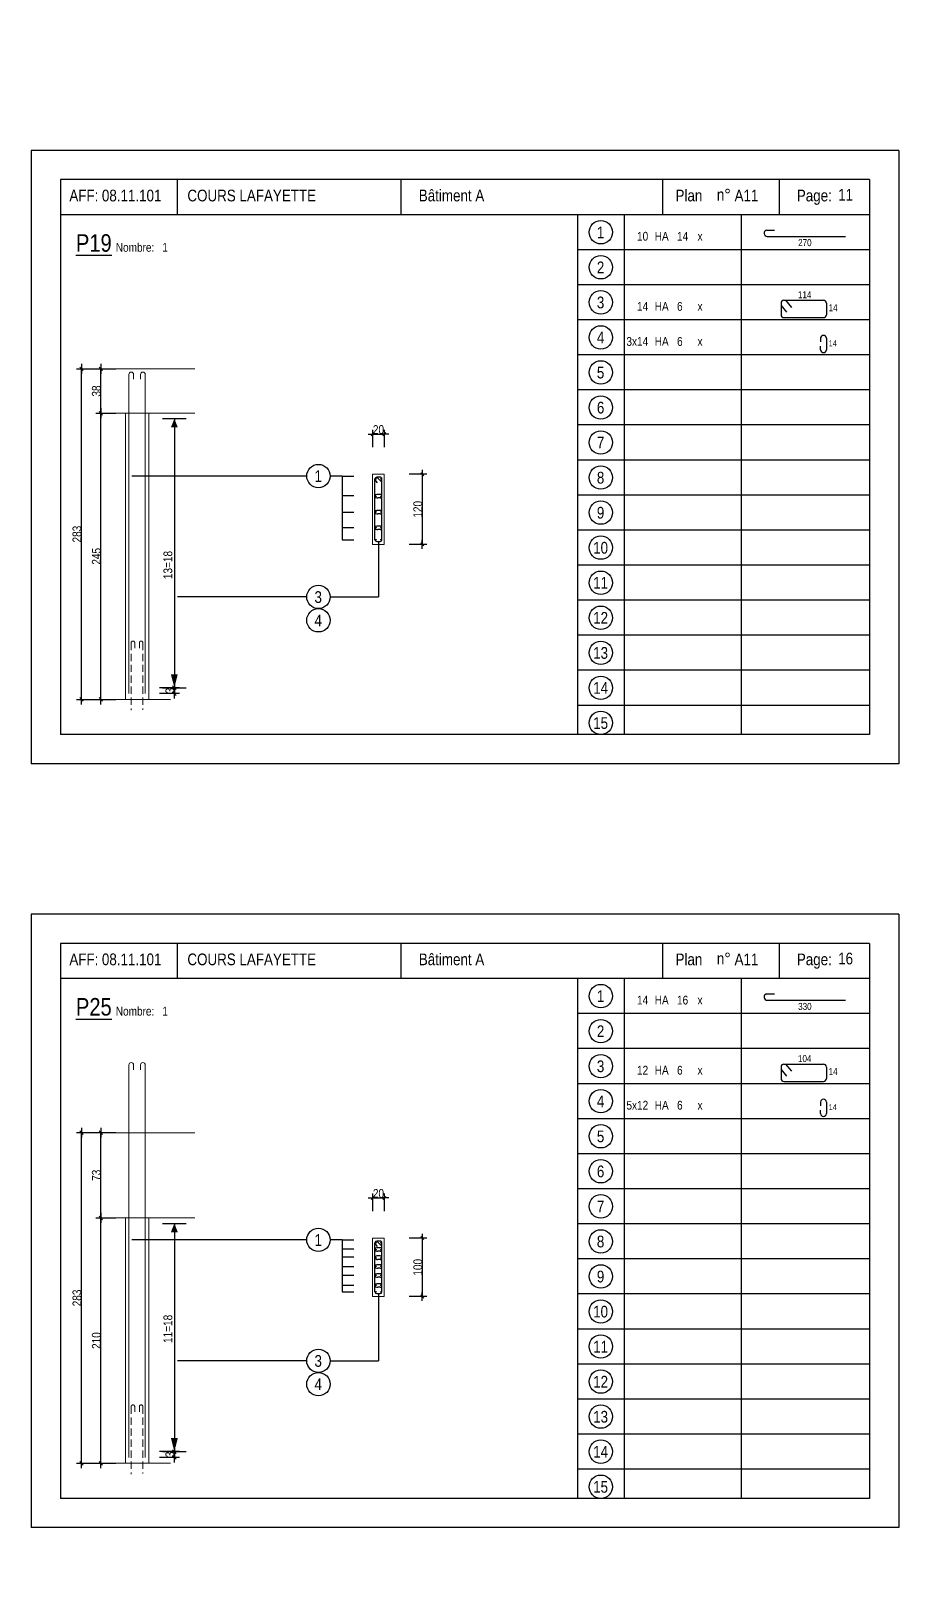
# Model space of a CAD drawing. Header units: metres. Extents: x -9927 to 45032, y -190416 to 12166.
# Drawn here: x -490 to 995, y -32952 to -30279 of the extents above; entities that cross this region are included whole.
import ezdxf
from ezdxf.enums import TextEntityAlignment as Align

# ---------------------------------------------------------------- set-up
doc = ezdxf.new("R2010")
doc.units = ezdxf.units.M
doc.header["$PDMODE"] = 65
doc.linetypes.add('CACHE2', pattern=[0.1875, 0.125, -0.0625])
for name, color, linetype in [('01_cote_gen', 4, 'Continuous'), ('01_fenetres', 171, 'Continuous'), ('01_linteaux', 3, 'Continuous'), ('01_poch_murs', 251, 'Continuous'), ('01_sem', 42, 'Continuous'), ('01_texte', 230, 'Continuous'), ('AA_COTES', 2, 'Continuous')]:
    doc.layers.add(name, color=color, linetype=linetype)
doc.styles.add('STYLE2', font='ARIALN.TTF')
doc.dimstyles.new('JB25', dxfattribs={"dimscale": 0.1, "dimtxt": 150, "dimasz": 17, "dimexe": 0.1, "dimexo": 0.1, "dimgap": 0.09, "dimtad": 1, "dimdec": 1, "dimlfac": 0.5, "dimdsep": 46, "dimtxsty": 'STYLE2', "dimblk1": 'BOND_G', "dimblk2": 'BOND_D', "dimsah": 1, "dimcen": 1.5, "dimdle": 0.01, "dimse1": 1, "dimse2": 1, "dimclrd": 4, "dimclre": 2, "dimclrt": 5, "dimadec": 0, "dimazin": 0, "dimtfac": 2.333333, "dimtdec": 1, "dimtix": 1, "dimtmove": 2, "dimatfit": 3, "dimldrblk": 'BOND_G', "dimfxl": 1, "dimtolj": 1, "dimtzin": 0, "dimarcsym": 0})
doc.dimstyles.new('JB50', dxfattribs={"dimscale": 0.1, "dimtxt": 150, "dimasz": 15, "dimexe": 0.1, "dimexo": 0.1, "dimgap": 0.09, "dimtad": 1, "dimdec": 1, "dimdsep": 46, "dimtxsty": 'STYLE2', "dimblk1": 'BOND_G', "dimblk2": 'BOND_D', "dimsah": 1, "dimcen": 1.5, "dimdle": 0.01, "dimse1": 1, "dimse2": 1, "dimclrd": 4, "dimclre": 2, "dimclrt": 6, "dimazin": 2, "dimtfac": 2.333333, "dimtdec": 1, "dimtix": 1, "dimtmove": 2, "dimatfit": 3, "dimldrblk": 'BOND_G', "dimfxl": 1, "dimtolj": 1, "dimtzin": 0, "dimarcsym": 0})

# ---------------------------------------------------------------- blocks, each defined once
blk = doc.blocks.new('BOND_G')
at = {"layer": 'AA_COTES', "color": 0}
for p, q in [((5, 0), (-5, 0)), ((1.8, 1.8), (-1.8, -1.8)), ((0, -5), (0, 15))]:
    blk.add_line(p, q, dxfattribs=at)
blk = doc.blocks.new('BOND_D')
at = {"layer": 'AA_COTES', "color": 0}
for p, q in [((5, 0), (-5, 0)), ((-1.8, -1.8), (1.8, 1.8)), ((0, 5), (0, -15))]:
    blk.add_line(p, q, dxfattribs=at)
blk = doc.blocks.new('*D288')
at = {"layer": '01_cote_gen', "color": 4, "linetype": 'Continuous', "lineweight": -2, "transparency": 16777216}
blk.add_line((179, -31038.6), (179, -31155.6), dxfattribs=at)
at = {"layer": 'DEFPOINTS', "color": 0, "linetype": 'Continuous', "lineweight": 0, "transparency": 16777216}
for p in [(114, -31037.1), (114, -31157.1), (179, -31157.1)]:
    blk.add_point(p, dxfattribs=at)
at = {"layer": '01_cote_gen', "color": 4, "linetype": 'Continuous', "lineweight": -2, "transparency": 16777216, "xscale": 1.5, "yscale": 1.5, "zscale": 1.5}
for name, p, rotation in [('BOND_G', (179, -31037.1), 90), ('BOND_D', (179, -31157.1), 270)]:
    blk.add_blockref(name, p, dxfattribs=dict(at, rotation=rotation))
at = {"layer": '01_cote_gen', "color": 6, "linetype": 'Continuous', "lineweight": 0, "transparency": 16777216, "insert": (171.3, -31097.1), "char_height": 15, "attachment_point": 5, "rotation": 90, "style": 'STYLE2'}
blk.add_mtext('\\A1;120', dxfattribs=at)
blk = doc.blocks.new('*D289')
at = {"layer": '01_cote_gen', "color": 4, "linetype": 'Continuous', "lineweight": -2, "transparency": 16777216}
blk.add_line((95.5, -30968.4), (112.5, -30968.4), dxfattribs=at)
at = {"layer": 'DEFPOINTS', "color": 0, "linetype": 'Continuous', "lineweight": 0, "transparency": 16777216}
for p in [(114, -30968.4), (94, -31037.1), (114, -31037.1)]:
    blk.add_point(p, dxfattribs=at)
at = {"layer": '01_cote_gen', "color": 4, "linetype": 'Continuous', "lineweight": -2, "transparency": 16777216, "xscale": 1.5, "yscale": 1.5, "zscale": 1.5, "rotation": 180}
blk.add_blockref('BOND_G', (94, -30968.4), dxfattribs=at)
at = {"layer": '01_cote_gen', "color": 4, "linetype": 'Continuous', "lineweight": -2, "transparency": 16777216, "xscale": 1.5, "yscale": 1.5, "zscale": 1.5}
blk.add_blockref('BOND_D', (114, -30968.4), dxfattribs=at)
at = {"layer": '01_cote_gen', "color": 6, "linetype": 'Continuous', "lineweight": 0, "transparency": 16777216, "insert": (104, -30960.7), "char_height": 15, "attachment_point": 5, "style": 'STYLE2'}
blk.add_mtext('\\A1;20', dxfattribs=at)
blk = doc.blocks.new('*D290')
at = {"layer": '01_cote_gen', "color": 4, "linetype": 'Continuous', "lineweight": -2, "transparency": 16777216}
blk.add_line((-404.4, -31420.9), (-404.4, -30858.3), dxfattribs=at)
at = {"layer": 'DEFPOINTS', "color": 0, "linetype": 'Continuous', "lineweight": 0, "transparency": 16777216}
for p in [(-404.4, -30856.6), (-289.3, -30856.6), (-329.3, -31422.6)]:
    blk.add_point(p, dxfattribs=at)
at = {"layer": '01_cote_gen', "color": 4, "linetype": 'Continuous', "lineweight": -2, "transparency": 16777216, "xscale": 1.7, "yscale": 1.7, "zscale": 1.7}
for name, p, rotation in [('BOND_D', (-404.4, -30856.6), 90), ('BOND_G', (-404.4, -31422.6), 270)]:
    blk.add_blockref(name, p, dxfattribs=dict(at, rotation=rotation))
at = {"layer": '01_cote_gen', "color": 5, "linetype": 'Continuous', "lineweight": 0, "transparency": 16777216, "insert": (-412.1, -31139.6), "char_height": 15, "attachment_point": 5, "rotation": 90, "style": 'STYLE2'}
blk.add_mtext('\\A1;283', dxfattribs=at)
blk = doc.blocks.new('*D291')
at = {"layer": '01_cote_gen', "color": 4, "linetype": 'Continuous', "lineweight": -2, "transparency": 16777216}
blk.add_line((-371.2, -30930.9), (-371.2, -30858.3), dxfattribs=at)
at = {"layer": 'DEFPOINTS', "color": 0, "linetype": 'Continuous', "lineweight": 0, "transparency": 16777216}
for p in [(-371.2, -30856.6), (-242.6, -30856.6), (-233.5, -30932.6)]:
    blk.add_point(p, dxfattribs=at)
at = {"layer": '01_cote_gen', "color": 4, "linetype": 'Continuous', "lineweight": -2, "transparency": 16777216, "xscale": 1.7, "yscale": 1.7, "zscale": 1.7}
for name, p, rotation in [('BOND_D', (-371.2, -30856.6), 90), ('BOND_G', (-371.2, -30932.6), 270)]:
    blk.add_blockref(name, p, dxfattribs=dict(at, rotation=rotation))
at = {"layer": '01_cote_gen', "color": 5, "linetype": 'Continuous', "lineweight": 0, "transparency": 16777216, "insert": (-378.9, -30894.6), "char_height": 15, "attachment_point": 5, "rotation": 90, "style": 'STYLE2'}
blk.add_mtext('\\A1;38', dxfattribs=at)
blk = doc.blocks.new('*D292')
at = {"layer": '01_cote_gen', "color": 4, "linetype": 'Continuous', "lineweight": -2, "transparency": 16777216}
blk.add_line((-371.2, -31420.9), (-371.2, -30934.3), dxfattribs=at)
at = {"layer": 'DEFPOINTS', "color": 0, "linetype": 'Continuous', "lineweight": 0, "transparency": 16777216}
for p in [(-371.2, -30932.6), (-362.7, -30932.6), (-353.1, -31422.6)]:
    blk.add_point(p, dxfattribs=at)
at = {"layer": '01_cote_gen', "color": 4, "linetype": 'Continuous', "lineweight": -2, "transparency": 16777216, "xscale": 1.7, "yscale": 1.7, "zscale": 1.7}
for name, p, rotation in [('BOND_D', (-371.2, -30932.6), 90), ('BOND_G', (-371.2, -31422.6), 270)]:
    blk.add_blockref(name, p, dxfattribs=dict(at, rotation=rotation))
at = {"layer": '01_cote_gen', "color": 5, "linetype": 'Continuous', "lineweight": 0, "transparency": 16777216, "insert": (-378.9, -31177.6), "char_height": 15, "attachment_point": 5, "rotation": 90, "style": 'STYLE2'}
blk.add_mtext('\\A1;245', dxfattribs=at)
blk = doc.blocks.new('*D293')
at = {"layer": '01_cote_gen', "color": 4, "linetype": 'Continuous', "lineweight": -2, "transparency": 16777216}
blk.add_line((-245.4, -31404.3), (-245.4, -31410.9), dxfattribs=at)
at = {"layer": 'DEFPOINTS', "color": 0, "linetype": 'Continuous', "lineweight": 0, "transparency": 16777216}
for p in [(-295.3, -31412.6), (-252.2, -31402.6), (-245.4, -31412.6)]:
    blk.add_point(p, dxfattribs=at)
at = {"layer": '01_cote_gen', "color": 4, "linetype": 'Continuous', "lineweight": -2, "transparency": 16777216, "xscale": 1.7, "yscale": 1.7, "zscale": 1.7}
for name, p, rotation in [('BOND_G', (-245.4, -31402.6), 90), ('BOND_D', (-245.4, -31412.6), 270)]:
    blk.add_blockref(name, p, dxfattribs=dict(at, rotation=rotation))
at = {"layer": '01_cote_gen', "color": 5, "linetype": 'Continuous', "lineweight": 0, "transparency": 16777216, "insert": (-253.1, -31407.6), "char_height": 15, "attachment_point": 5, "rotation": 90, "style": 'STYLE2'}
blk.add_mtext('\\A1;3', dxfattribs=at)
blk = doc.blocks.new('*D322')
at = {"layer": '01_cote_gen', "color": 4, "linetype": 'Continuous', "lineweight": -2, "transparency": 16777216}
blk.add_line((179, -32346.3), (179, -32443.3), dxfattribs=at)
at = {"layer": 'DEFPOINTS', "color": 0, "linetype": 'Continuous', "lineweight": 0, "transparency": 16777216}
for p in [(114, -32344.8), (114, -32444.8), (179, -32444.8)]:
    blk.add_point(p, dxfattribs=at)
at = {"layer": '01_cote_gen', "color": 4, "linetype": 'Continuous', "lineweight": -2, "transparency": 16777216, "xscale": 1.5, "yscale": 1.5, "zscale": 1.5}
for name, p, rotation in [('BOND_G', (179, -32344.8), 90), ('BOND_D', (179, -32444.8), 270)]:
    blk.add_blockref(name, p, dxfattribs=dict(at, rotation=rotation))
at = {"layer": '01_cote_gen', "color": 6, "linetype": 'Continuous', "lineweight": 0, "transparency": 16777216, "insert": (171.3, -32394.8), "char_height": 15, "attachment_point": 5, "rotation": 90, "style": 'STYLE2'}
blk.add_mtext('\\A1;100', dxfattribs=at)
blk = doc.blocks.new('*D323')
at = {"layer": '01_cote_gen', "color": 4, "linetype": 'Continuous', "lineweight": -2, "transparency": 16777216}
blk.add_line((95.5, -32276.1), (112.5, -32276.1), dxfattribs=at)
at = {"layer": 'DEFPOINTS', "color": 0, "linetype": 'Continuous', "lineweight": 0, "transparency": 16777216}
for p in [(114, -32276.1), (94, -32344.8), (114, -32344.8)]:
    blk.add_point(p, dxfattribs=at)
at = {"layer": '01_cote_gen', "color": 4, "linetype": 'Continuous', "lineweight": -2, "transparency": 16777216, "xscale": 1.5, "yscale": 1.5, "zscale": 1.5, "rotation": 180}
blk.add_blockref('BOND_G', (94, -32276.1), dxfattribs=at)
at = {"layer": '01_cote_gen', "color": 4, "linetype": 'Continuous', "lineweight": -2, "transparency": 16777216, "xscale": 1.5, "yscale": 1.5, "zscale": 1.5}
blk.add_blockref('BOND_D', (114, -32276.1), dxfattribs=at)
at = {"layer": '01_cote_gen', "color": 6, "linetype": 'Continuous', "lineweight": 0, "transparency": 16777216, "insert": (104, -32268.4), "char_height": 15, "attachment_point": 5, "style": 'STYLE2'}
blk.add_mtext('\\A1;20', dxfattribs=at)
blk = doc.blocks.new('*D324')
at = {"layer": '01_cote_gen', "color": 4, "linetype": 'Continuous', "lineweight": -2, "transparency": 16777216}
blk.add_line((-404.4, -32728.6), (-404.4, -32166), dxfattribs=at)
at = {"layer": 'DEFPOINTS', "color": 0, "linetype": 'Continuous', "lineweight": 0, "transparency": 16777216}
for p in [(-404.4, -32164.3), (-289.3, -32164.3), (-329.3, -32730.3)]:
    blk.add_point(p, dxfattribs=at)
at = {"layer": '01_cote_gen', "color": 4, "linetype": 'Continuous', "lineweight": -2, "transparency": 16777216, "xscale": 1.7, "yscale": 1.7, "zscale": 1.7}
for name, p, rotation in [('BOND_D', (-404.4, -32164.3), 90), ('BOND_G', (-404.4, -32730.3), 270)]:
    blk.add_blockref(name, p, dxfattribs=dict(at, rotation=rotation))
at = {"layer": '01_cote_gen', "color": 5, "linetype": 'Continuous', "lineweight": 0, "transparency": 16777216, "insert": (-412.1, -32447.3), "char_height": 15, "attachment_point": 5, "rotation": 90, "style": 'STYLE2'}
blk.add_mtext('\\A1;283', dxfattribs=at)
blk = doc.blocks.new('*D325')
at = {"layer": '01_cote_gen', "color": 4, "linetype": 'Continuous', "lineweight": -2, "transparency": 16777216}
blk.add_line((-371.2, -32308.6), (-371.2, -32166), dxfattribs=at)
at = {"layer": 'DEFPOINTS', "color": 0, "linetype": 'Continuous', "lineweight": 0, "transparency": 16777216}
for p in [(-371.2, -32164.3), (-242.6, -32164.3), (-233.5, -32310.3)]:
    blk.add_point(p, dxfattribs=at)
at = {"layer": '01_cote_gen', "color": 4, "linetype": 'Continuous', "lineweight": -2, "transparency": 16777216, "xscale": 1.7, "yscale": 1.7, "zscale": 1.7}
for name, p, rotation in [('BOND_D', (-371.2, -32164.3), 90), ('BOND_G', (-371.2, -32310.3), 270)]:
    blk.add_blockref(name, p, dxfattribs=dict(at, rotation=rotation))
at = {"layer": '01_cote_gen', "color": 5, "linetype": 'Continuous', "lineweight": 0, "transparency": 16777216, "insert": (-378.9, -32237.3), "char_height": 15, "attachment_point": 5, "rotation": 90, "style": 'STYLE2'}
blk.add_mtext('\\A1;73', dxfattribs=at)
blk = doc.blocks.new('*D326')
at = {"layer": '01_cote_gen', "color": 4, "linetype": 'Continuous', "lineweight": -2, "transparency": 16777216}
blk.add_line((-371.2, -32728.6), (-371.2, -32312), dxfattribs=at)
at = {"layer": 'DEFPOINTS', "color": 0, "linetype": 'Continuous', "lineweight": 0, "transparency": 16777216}
for p in [(-371.2, -32310.3), (-362.7, -32310.3), (-353.1, -32730.3)]:
    blk.add_point(p, dxfattribs=at)
at = {"layer": '01_cote_gen', "color": 4, "linetype": 'Continuous', "lineweight": -2, "transparency": 16777216, "xscale": 1.7, "yscale": 1.7, "zscale": 1.7}
for name, p, rotation in [('BOND_D', (-371.2, -32310.3), 90), ('BOND_G', (-371.2, -32730.3), 270)]:
    blk.add_blockref(name, p, dxfattribs=dict(at, rotation=rotation))
at = {"layer": '01_cote_gen', "color": 5, "linetype": 'Continuous', "lineweight": 0, "transparency": 16777216, "insert": (-378.9, -32520.3), "char_height": 15, "attachment_point": 5, "rotation": 90, "style": 'STYLE2'}
blk.add_mtext('\\A1;210', dxfattribs=at)
blk = doc.blocks.new('*D327')
at = {"layer": '01_cote_gen', "color": 4, "linetype": 'Continuous', "lineweight": -2, "transparency": 16777216}
blk.add_line((-245.4, -32712), (-245.4, -32718.6), dxfattribs=at)
at = {"layer": 'DEFPOINTS', "color": 0, "linetype": 'Continuous', "lineweight": 0, "transparency": 16777216}
for p in [(-295.3, -32720.3), (-252.2, -32710.3), (-245.4, -32720.3)]:
    blk.add_point(p, dxfattribs=at)
at = {"layer": '01_cote_gen', "color": 4, "linetype": 'Continuous', "lineweight": -2, "transparency": 16777216, "xscale": 1.7, "yscale": 1.7, "zscale": 1.7}
for name, p, rotation in [('BOND_G', (-245.4, -32710.3), 90), ('BOND_D', (-245.4, -32720.3), 270)]:
    blk.add_blockref(name, p, dxfattribs=dict(at, rotation=rotation))
at = {"layer": '01_cote_gen', "color": 5, "linetype": 'Continuous', "lineweight": 0, "transparency": 16777216, "insert": (-253.1, -32715.3), "char_height": 15, "attachment_point": 5, "rotation": 90, "style": 'STYLE2'}
blk.add_mtext('\\A1;3', dxfattribs=at)
blk = doc.blocks.new('*D1681')
at = {"layer": '01_poch_murs', "color": 4, "lineweight": -2, "transparency": 16777216}
blk.add_line((-184.6, 82.3), (-158, 82.3), dxfattribs=at)
at = {"layer": 'DEFPOINTS', "color": 0, "lineweight": 0, "transparency": 16777216}
for p in [(-156.3, 82.3), (-186.3, 0), (-156.3, -170313.1)]:
    blk.add_point(p, dxfattribs=at)
at = {"layer": '01_poch_murs', "color": 4, "lineweight": -2, "transparency": 16777216, "xscale": 1.7, "yscale": 1.7, "zscale": 1.7, "rotation": 180}
blk.add_blockref('BOND_G', (-186.3, 82.3), dxfattribs=at)
at = {"layer": '01_poch_murs', "color": 4, "lineweight": -2, "transparency": 16777216, "xscale": 1.7, "yscale": 1.7, "zscale": 1.7}
blk.add_blockref('BOND_D', (-156.3, 82.3), dxfattribs=at)
at = {"layer": '01_poch_murs', "color": 5, "transparency": 16777216, "insert": (-171.3, 90), "char_height": 15, "attachment_point": 5, "style": 'STYLE2'}
blk.add_mtext('\\A1;15', dxfattribs=at)

msp = doc.modelspace()

# ---------------------------------------------------------------- linework, layer by layer
at = {"layer": '01_cote_gen', "color": 2, "linetype": 'CACHE2', "lineweight": 0, "ltscale": 100}
for p, q in [((-319.31, -31325.62), (-319.31, -31441.19)), ((-313.31, -31325.62), (-313.31, -31334.6)), ((-305.31, -31325.62), (-305.31, -31334.6)), ((-299.31, -31325.62), (-299.31, -31440.34)), ((-319.31, -32633.35), (-319.31, -32748.91)), ((-313.31, -32633.35), (-313.31, -32642.32)), ((-305.31, -32633.35), (-305.31, -32642.32)), ((-299.31, -32633.35), (-299.31, -32748.06))]:
    msp.add_line(p, q, dxfattribs=at)
for centre in [(-316.31, -31325.62), (-302.31, -31325.62), (-316.31, -32633.35), (-302.31, -32633.35)]:
    msp.add_arc(centre, 3, 0, 180, dxfattribs=at)
at = {"layer": '01_fenetres', "ltscale": 30}
for p, q in [((944.59, -30532.74), (-440.41, -30532.74)), ((-440.41, -30532.74), (-440.41, -31482.74)), ((-440.41, -30532.74), (-440.41, -31482.74)), ((-440.41, -30532.74), (-440.41, -31482.74)), ((-240.41, -30532.74), (-240.41, -30592.74)), ((142.09, -30532.74), (142.09, -30592.74)), ((590.46, -30592.74), (590.46, -30532.74)), ((790.46, -30592.74), (790.46, -30532.74)), ((944.59, -30532.74), (944.59, -31482.74)), ((944.59, -30592.74), (-440.41, -30592.74)), ((944.59, -31482.74), (-440.41, -31482.74)), ((944.59, -31840.46), (-440.41, -31840.46)), ((-440.41, -31840.46), (-440.41, -32790.46)), ((-440.41, -31840.46), (-440.41, -32790.46)), ((-440.41, -31840.46), (-440.41, -32790.46)), ((-240.41, -31840.46), (-240.41, -31900.46)), ((142.09, -31840.46), (142.09, -31900.46)), ((590.46, -31900.46), (590.46, -31840.46)), ((790.46, -31900.46), (790.46, -31840.46)), ((944.59, -31840.46), (944.59, -32790.46)), ((944.59, -31900.46), (-440.41, -31900.46)), ((944.59, -32790.46), (-440.41, -32790.46))]:
    msp.add_line(p, q, dxfattribs=at)
at = {"layer": '01_linteaux', "linetype": 'Continuous'}
for p, q in [((768.14, -30618.99), (781.88, -30618.99)), ((769.37, -30629.98), (903.68, -30629.98)), ((793.04, -30744.27), (793.04, -30763.88)), ((798.04, -30739.27), (865.63, -30739.27)), ((800.73, -30739.27), (810.71, -30751.58)), ((870.63, -30744.27), (870.63, -30763.88)), ((793.04, -30748.41), (802.23, -30759.74)), ((798.04, -30768.88), (865.63, -30768.88)), ((860.63, -30804.27), (860.63, -30810.64)), ((860.63, -30823.88), (860.63, -30818.03)), ((870.63, -30804.27), (870.63, -30823.88)), ((768.14, -31926.72), (781.88, -31926.72)), ((769.37, -31937.7), (903.68, -31937.7)), ((793.04, -32051.99), (793.04, -32071.6)), ((798.04, -32046.99), (865.63, -32046.99)), ((800.73, -32046.99), (810.71, -32059.3)), ((870.63, -32051.99), (870.63, -32071.6)), ((793.04, -32056.13), (802.23, -32067.46)), ((798.04, -32076.6), (865.63, -32076.6)), ((860.63, -32111.99), (860.63, -32118.36)), ((860.63, -32131.6), (860.63, -32125.76)), ((870.63, -32111.99), (870.63, -32131.6))]:
    msp.add_line(p, q, dxfattribs=at)
for centre, start, end in [((769.24, -30623.87), 102.77382, 192.77382), ((769.37, -30624.98), 180, 270), ((798.04, -30744.27), 90, 180), ((865.63, -30744.27), 0, 90), ((798.04, -30763.88), 180, 270), ((865.63, -30763.88), 270, 0), ((865.63, -30804.27), 90, 180), ((865.63, -30823.88), 180, 270), ((865.63, -30804.27), 0, 90), ((865.63, -30823.88), 270, 0), ((769.24, -31931.59), 102.77382, 192.77382), ((769.37, -31932.7), 180, 270), ((798.04, -32051.99), 90, 180), ((865.63, -32051.99), 0, 90), ((798.04, -32071.6), 180, 270), ((865.63, -32071.6), 270, 0), ((865.63, -32111.99), 90, 180), ((865.63, -32111.99), 0, 90), ((865.63, -32131.6), 180, 270), ((865.63, -32131.6), 270, 0)]:
    msp.add_arc(centre, 5, start, end, dxfattribs=at)
at = {"layer": '01_sem', "color": 2, "lineweight": 0, "ltscale": 7}
for p, q in [((-329.31, -30856.62), (-345.75, -30856.62)), ((-210.13, -30856.62), (-329.31, -30856.62)), ((-323.31, -30866.16), (-323.31, -31412.62)), ((-315.31, -30866.16), (-315.31, -30874.56)), ((-303.31, -30866.16), (-303.31, -30874.56)), ((-295.31, -30866.16), (-295.31, -31412.62)), ((-329.31, -30932.62), (-345.75, -30932.62)), ((-329.31, -30932.62), (-329.31, -31422.62)), ((-210.13, -30932.62), (-329.31, -30932.62)), ((-289.31, -30932.62), (-289.31, -31422.62)), ((94, -31157.1), (94, -31037.1)), ((114, -31037.1), (94, -31037.1)), ((94, -31157.1), (94, -31037.1)), ((114, -31037.1), (94, -31037.1)), ((114, -31157.1), (114, -31037.1)), ((94, -31157.1), (114, -31157.1)), ((94, -31157.1), (114, -31157.1)), ((-251.76, -31422.62), (-365.48, -31422.62)), ((-323.31, -32048.35), (-323.31, -32720.35)), ((-315.31, -32048.35), (-315.31, -32056.75)), ((-303.31, -32048.35), (-303.31, -32056.75)), ((-295.31, -32048.35), (-295.31, -32720.35)), ((-329.31, -32164.35), (-345.75, -32164.35)), ((-210.13, -32164.35), (-329.31, -32164.35)), ((-329.31, -32310.35), (-345.75, -32310.35)), ((-329.31, -32310.35), (-329.31, -32730.35)), ((-210.13, -32310.35), (-329.31, -32310.35)), ((-289.31, -32310.35), (-289.31, -32730.35)), ((94, -32444.82), (94, -32344.82)), ((114, -32344.82), (94, -32344.82)), ((94, -32444.82), (94, -32344.82)), ((114, -32344.82), (94, -32344.82)), ((114, -32444.82), (114, -32344.82)), ((94, -32444.82), (114, -32444.82)), ((94, -32444.82), (114, -32444.82)), ((-251.76, -32730.35), (-365.48, -32730.35))]:
    msp.add_line(p, q, dxfattribs=at)
for centre in [(-319.31, -30866.16), (-299.31, -30866.16), (-319.31, -32048.35), (-299.31, -32048.35)]:
    msp.add_arc(centre, 4, 0, 180, dxfattribs=at)
at = {"layer": '01_texte', "ltscale": 30}
for p, q in [((-490.41, -30482.74), (-490.41, -31532.74)), ((994.59, -30482.74), (-490.41, -30482.74)), ((994.59, -30482.74), (994.59, -31532.74)), ((444.59, -30592.74), (444.59, -31482.74)), ((524.59, -30592.74), (524.59, -31482.74)), ((724.59, -30592.74), (724.59, -31482.74)), ((944.59, -30652.74), (444.59, -30652.74)), ((944.59, -30712.74), (444.59, -30712.74)), ((944.59, -30772.74), (444.59, -30772.74)), ((944.59, -30832.74), (444.59, -30832.74)), ((944.59, -30892.74), (444.59, -30892.74)), ((-265.57, -30941.91), (-225.26, -30941.91)), ((-245.42, -30941.91), (-245.42, -31409.5)), ((944.59, -30952.74), (444.59, -30952.74)), ((944.59, -31012.74), (444.59, -31012.74)), ((98, -31149.1), (98, -31045.1)), ((98, -31046.38), (102, -31051.74)), ((107, -31042.1), (101, -31042.1)), ((101, -31042.1), (108.6, -31049.51)), ((110, -31149.1), (110, -31045.1)), ((107, -31071.64), (101, -31071.64)), ((101, -31077.64), (103.09, -31077.64)), ((107, -31077.64), (102.91, -31077.64)), ((944.59, -31072.74), (444.59, -31072.74)), ((107, -31099.02), (101, -31099.02)), ((101, -31105.02), (103.09, -31105.02)), ((107, -31105.02), (102.91, -31105.02)), ((107, -31125.94), (101, -31125.94)), ((101, -31131.94), (103.09, -31131.94)), ((107, -31131.94), (102.91, -31131.94)), ((944.59, -31132.74), (444.59, -31132.74)), ((101, -31152.1), (107, -31152.1)), ((944.59, -31192.74), (444.59, -31192.74)), ((944.59, -31252.74), (444.59, -31252.74)), ((944.59, -31312.74), (444.59, -31312.74)), ((944.59, -31372.74), (444.59, -31372.74)), ((-265.57, -31402.62), (-225.26, -31402.62)), ((944.59, -31432.74), (444.59, -31432.74)), ((994.59, -31532.74), (-490.41, -31532.74)), ((-490.41, -31790.46), (-490.41, -32840.46)), ((994.59, -31790.46), (-490.41, -31790.46)), ((994.59, -31790.46), (994.59, -32840.46)), ((444.59, -31900.46), (444.59, -32790.46)), ((524.59, -31900.46), (524.59, -32790.46)), ((724.59, -31900.46), (724.59, -32790.46)), ((944.59, -31960.46), (444.59, -31960.46)), ((944.59, -32020.46), (444.59, -32020.46)), ((944.59, -32080.46), (444.59, -32080.46)), ((944.59, -32140.46), (444.59, -32140.46)), ((944.59, -32200.46), (444.59, -32200.46)), ((944.59, -32260.46), (444.59, -32260.46)), ((-265.57, -32319.63), (-225.26, -32319.63)), ((-245.42, -32319.63), (-245.42, -32717.22)), ((944.59, -32320.46), (444.59, -32320.46)), ((98, -32436.82), (98, -32352.82)), ((98, -32354.1), (102, -32359.46)), ((107, -32349.82), (101, -32349.82)), ((101, -32349.82), (108.6, -32357.23)), ((107, -32361.34), (101, -32361.34)), ((101, -32367.34), (103.09, -32367.34)), ((107, -32367.34), (102.91, -32367.34)), ((110, -32436.82), (110, -32352.82)), ((107, -32375.46), (101, -32375.46)), ((101, -32381.46), (103.09, -32381.46)), ((107, -32390.44), (101, -32390.44)), ((101, -32396.44), (103.09, -32396.44)), ((107, -32381.46), (102.91, -32381.46)), ((107, -32396.44), (102.91, -32396.44)), ((944.59, -32380.46), (444.59, -32380.46)), ((107, -32405.85), (101, -32405.85)), ((101, -32411.85), (103.09, -32411.85)), ((107, -32422.87), (101, -32422.87)), ((107, -32411.85), (102.91, -32411.85)), ((101, -32428.87), (103.09, -32428.87)), ((101, -32439.82), (107, -32439.82)), ((107, -32428.87), (102.91, -32428.87)), ((944.59, -32440.46), (444.59, -32440.46)), ((944.59, -32500.46), (444.59, -32500.46)), ((944.59, -32560.46), (444.59, -32560.46)), ((944.59, -32620.46), (444.59, -32620.46)), ((944.59, -32680.46), (444.59, -32680.46)), ((-265.57, -32710.35), (-225.26, -32710.35)), ((944.59, -32740.46), (444.59, -32740.46)), ((994.59, -32840.46), (-490.41, -32840.46))]:
    msp.add_line(p, q, dxfattribs=at)
at = {"layer": '01_texte'}
for p, q in [((-18.79, -31040.13), (-318.07, -31040.13)), ((41.69, -31040.13), (21.21, -31040.13)), ((41.69, -31040.13), (41.69, -31149.15)), ((41.69, -31040.13), (61.7, -31040.13)), ((41.69, -31073.23), (61.7, -31073.23)), ((41.69, -31101.76), (61.7, -31101.76)), ((41.69, -31128.43), (61.7, -31128.43)), ((41.69, -31149.15), (61.7, -31149.15)), ((104.12, -31152.1), (104.12, -31247.15)), ((-18.79, -31247.15), (-240.18, -31247.15)), ((21.21, -31247.15), (104.12, -31247.15)), ((-18.79, -32347.85), (-318.07, -32347.85)), ((41.69, -32347.85), (21.21, -32347.85)), ((41.69, -32347.85), (41.69, -32436.87)), ((41.69, -32347.85), (61.7, -32347.85)), ((41.69, -32362.93), (61.7, -32362.93)), ((41.69, -32377.06), (61.7, -32377.06)), ((41.69, -32393.18), (61.7, -32393.18)), ((41.69, -32408.34), (61.7, -32408.34)), ((41.69, -32425.36), (61.7, -32425.36)), ((41.69, -32436.87), (61.7, -32436.87)), ((104.12, -32439.82), (104.12, -32554.87)), ((-18.79, -32554.87), (-240.18, -32554.87)), ((21.21, -32554.87), (104.12, -32554.87))]:
    msp.add_line(p, q, dxfattribs=at)
at = {"layer": '01_texte', "ltscale": 30, "const_width": 1.5, "flags": 128}
for points in [[(100.47, -31044.95, -1), (98.97, -31044.95, -1)], [(107.53, -31044.95, 1), (109.03, -31044.95, 1)], [(100.47, -31074.98, 1), (98.97, -31074.98, 1)], [(107.53, -31074.98, -1), (109.03, -31074.98, -1)], [(100.47, -31101.62, 1), (98.97, -31101.62, 1)], [(107.53, -31101.62, -1), (109.03, -31101.62, -1)], [(100.47, -31128.53, 1), (98.97, -31128.53, 1)], [(107.53, -31128.53, -1), (109.03, -31128.53, -1)], [(100.47, -31149.25, 1), (98.97, -31149.25, 1)], [(107.53, -31149.25, -1), (109.03, -31149.25, -1)], [(100.47, -32352.67, -1), (98.97, -32352.67, -1)], [(100.47, -32364.68, 1), (98.97, -32364.68, 1)], [(107.53, -32352.67, 1), (109.03, -32352.67, 1)], [(107.53, -32364.68, -1), (109.03, -32364.68, -1)], [(100.47, -32378.81, 1), (98.97, -32378.81, 1)], [(100.47, -32393.04, 1), (98.97, -32393.04, 1)], [(107.53, -32378.81, -1), (109.03, -32378.81, -1)], [(107.53, -32393.04, -1), (109.03, -32393.04, -1)], [(100.47, -32408.45, 1), (98.97, -32408.45, 1)], [(100.47, -32425.46, 1), (98.97, -32425.46, 1)], [(107.53, -32408.45, -1), (109.03, -32408.45, -1)], [(107.53, -32425.46, -1), (109.03, -32425.46, -1)], [(100.47, -32436.97, 1), (98.97, -32436.97, 1)], [(107.53, -32436.97, -1), (109.03, -32436.97, -1)]]:
    msp.add_lwpolyline(points, format="xyb", close=True, dxfattribs=at)
at = {"layer": '01_texte'}
for centre in [(484.59, -30622.74), (484.59, -30682.74), (484.59, -30742.74), (484.59, -30802.74), (484.59, -30862.74), (484.59, -30922.74), (484.59, -30982.74), (1.21, -31040.13), (484.59, -31042.74), (484.59, -31102.74), (484.59, -31162.74), (484.59, -31222.74), (1.21, -31247.15), (1.21, -31287.15), (484.59, -31282.74), (484.59, -31342.74), (484.59, -31402.74), (484.59, -31462.74), (484.59, -31930.46), (484.59, -31990.46), (484.59, -32050.46), (484.59, -32110.46), (484.59, -32170.46), (484.59, -32230.46), (484.59, -32290.46), (1.21, -32347.85), (484.59, -32350.46), (484.59, -32410.46), (484.59, -32470.46), (1.21, -32554.87), (484.59, -32530.46), (1.21, -32594.87), (484.59, -32590.46), (484.59, -32650.46), (484.59, -32710.46), (484.59, -32770.46)]:
    msp.add_circle(centre, 20, dxfattribs=at)
at = {"layer": '01_texte', "ltscale": 30}
for centre, start, end in [((101, -31045.1), 90.00091, 180), ((107, -31045.1), 0, 90.00091), ((101, -31074.64), 90.00091, 180), ((101, -31074.64), 180, 269.99909), ((107, -31074.64), 0, 90.00091), ((107, -31074.64), 269.99909, 360), ((101, -31102.02), 90.00091, 180), ((101, -31102.02), 180, 269.99909), ((107, -31102.02), 0, 90.00091), ((107, -31102.02), 269.99909, 360), ((101, -31128.94), 90.00091, 180), ((101, -31128.94), 180, 269.99909), ((107, -31128.94), 0, 90.00091), ((107, -31128.94), 269.99909, 360), ((101, -31149.1), 180, 270), ((107, -31149.1), 270, 0), ((101, -32352.82), 90.00091, 180), ((101, -32364.34), 90.00091, 180), ((101, -32364.34), 180, 269.99909), ((107, -32352.82), 0, 90.00091), ((107, -32364.34), 0, 90.00091), ((107, -32364.34), 269.99909, 360), ((101, -32378.46), 90.00091, 180), ((101, -32378.46), 180, 269.99909), ((101, -32393.44), 90.00091, 180), ((101, -32393.44), 180, 269.99909), ((107, -32378.46), 0, 90.00091), ((107, -32378.46), 269.99909, 360), ((107, -32393.44), 0, 90.00091), ((107, -32393.44), 269.99909, 360), ((101, -32408.85), 90.00091, 180), ((101, -32408.85), 180, 269.99909), ((101, -32425.87), 90.00091, 180), ((101, -32425.87), 180, 269.99909), ((107, -32408.85), 0, 90.00091), ((107, -32408.85), 269.99909, 360), ((107, -32425.87), 0, 90.00091), ((107, -32425.87), 269.99909, 360), ((101, -32436.82), 180, 270), ((107, -32436.82), 270, 0)]:
    msp.add_arc(centre, 3, start, end, dxfattribs=at)
for points in [[(-245.42, -30941.91), (-251.32, -30956.98), (-245.42, -30956.98)], [(-245.42, -30941.91), (-239.51, -30956.98), (-245.42, -30956.98)], [(-245.42, -31402.62), (-251.32, -31379.55), (-245.42, -31379.55)], [(-245.42, -31402.62), (-239.51, -31379.55), (-245.42, -31379.55)], [(-245.42, -32319.63), (-251.32, -32334.7), (-245.42, -32334.7)], [(-245.42, -32319.63), (-239.51, -32334.7), (-245.42, -32334.7)], [(-245.42, -32710.35), (-251.32, -32687.28), (-245.42, -32687.28)], [(-245.42, -32710.35), (-239.51, -32687.28), (-245.42, -32687.28)]]:
    msp.add_solid(points, dxfattribs=at)

# ---------------------------------------------------------------- texts
at = {"layer": '01_texte', "style": 'STYLE2'}
for s, height, p in [('AFF:', 20, (-425.11, -30569.89)), ('08.11.101', 20, (-369.45, -30569.89)), ('COURS LAFAYETTE', 20, (-223.06, -30569.89)), ('Bâtiment A', 20, (173.04, -30569.89)), ('Plan', 20, (612.51, -30569.89)), ('n%%D', 20, (683.19, -30568.45)), ('A11', 20, (713.53, -30569.89)), ('Page:', 20, (820.17, -30569.89)), ('11', 20, (890.86, -30568.45)), ('%%UP19', 30, (-413.83, -30656.13)), ('HA', 15, (576.88, -30637.14)), ('14', 15, (615.05, -30637.14)), ('270', 12, (822.42, -30646.48)), ('Nombre:', 15, (-345.65, -30656.13)), ('1', 15, (-266.03, -30656.13)), ('HA', 15, (576.88, -30757.14)), ('6', 15, (615.05, -30757.14)), ('114', 12, (822.1, -30735.72)), ('14', 12, (874.61, -30757.93)), ('HA', 15, (576.88, -30817.14)), ('6', 15, (615.05, -30817.14)), ('14', 10, (874.61, -30817.93)), ('AFF:', 20, (-425.11, -31877.61)), ('08.11.101', 20, (-369.45, -31877.61)), ('COURS LAFAYETTE', 20, (-223.06, -31877.61)), ('Bâtiment A', 20, (173.04, -31877.61)), ('Plan', 20, (612.51, -31877.61)), ('n%%D', 20, (683.19, -31876.17)), ('A11', 20, (713.53, -31877.61)), ('Page:', 20, (820.17, -31877.61)), ('16', 20, (890.86, -31876.17)), ('%%UP25', 30, (-413.83, -31963.85)), ('HA', 15, (576.88, -31944.86)), ('16', 15, (615.05, -31944.86)), ('330', 12, (822.42, -31954.2)), ('Nombre:', 15, (-345.65, -31963.85)), ('1', 15, (-266.03, -31963.85)), ('HA', 15, (576.88, -32064.86)), ('6', 15, (615.05, -32064.86)), ('104', 12, (822.1, -32043.44)), ('14', 12, (874.61, -32065.65)), ('HA', 15, (576.88, -32124.86)), ('6', 15, (615.05, -32124.86)), ('14', 10, (874.61, -32125.65))]:
    msp.add_text(s, height=height, dxfattribs=at).set_placement(p)
for s, p in [('1', (484.19, -30622.97)), ('2', (484.19, -30682.97)), ('3', (484.19, -30742.97)), ('4', (484.19, -30802.97)), ('5', (484.19, -30862.97)), ('6', (484.19, -30922.97)), ('7', (484.19, -30982.97)), ('1', (0.81, -31040.36)), ('8', (484.19, -31042.97)), ('9', (484.19, -31102.97)), ('10', (484.19, -31162.97)), ('11', (484.19, -31222.97)), ('3', (0.81, -31247.38)), ('4', (0.81, -31287.38)), ('12', (484.19, -31282.97)), ('13', (484.19, -31342.97)), ('14', (484.19, -31402.97)), ('15', (484.19, -31462.97)), ('1', (484.19, -31930.69)), ('2', (484.19, -31990.69)), ('3', (484.19, -32050.69)), ('4', (484.19, -32110.69)), ('5', (484.19, -32170.69)), ('6', (484.19, -32230.69)), ('7', (484.19, -32290.69)), ('1', (0.81, -32348.08)), ('8', (484.19, -32350.69)), ('9', (484.19, -32410.69)), ('10', (484.19, -32470.69)), ('11', (484.19, -32530.69)), ('3', (0.81, -32555.1)), ('4', (0.81, -32595.1)), ('12', (484.19, -32590.69)), ('13', (484.19, -32650.69)), ('14', (484.19, -32710.69)), ('15', (484.19, -32770.69))]:
    msp.add_text(s, height=20, dxfattribs=at).set_placement(p, align=Align.MIDDLE_CENTER)
for s, p in [('10', (565.68, -30637.14)), ('14', (565.68, -30757.14)), ('3x14', (565.68, -30817.14)), ('14', (565.68, -31944.86)), ('12', (565.68, -32064.86)), ('5x12', (565.68, -32124.86))]:
    msp.add_text(s, height=15, dxfattribs=at).set_placement(p, align=Align.RIGHT)
for p in [(654.46, -30637.14), (654.46, -30757.14), (654.46, -30817.14), (654.46, -31944.86), (654.46, -32064.86), (654.46, -32124.86)]:
    msp.add_text('x', height=15, dxfattribs=at).set_placement(p, align=Align.CENTER)
for s, p in [('13=18', (-249.02, -31216.65)), ('11=18', (-249.02, -32524.37))]:
    msp.add_text(s, height=15, rotation=90, dxfattribs=at).set_placement(p)

# ---------------------------------------------------------------- dimensions: what is measured, and where the dimension line sits
at = {"layer": '01_cote_gen', "linetype": 'Continuous', "lineweight": 0}
for base, p1, p2, dimstyle, picture, middle in [((-404.42, -30856.62), (-329.31, -31422.62), (-289.31, -30856.62), 'JB25', '*D290', (-412.09, -31139.62)), ((-371.25, -30856.62), (-233.52, -30932.62), (-242.58, -30856.62), 'JB25', '*D291', (-378.91, -30894.62)), ((-371.25, -30932.62), (-353.12, -31422.62), (-362.75, -30932.62), 'JB25', '*D292', (-378.91, -31177.62)), ((179, -31157.1), (114, -31037.1), (114, -31157.1), 'JB50', '*D288', (171.33, -31097.1)), ((-404.42, -32164.35), (-329.31, -32730.35), (-289.31, -32164.35), 'JB25', '*D324', (-412.09, -32447.35)), ((-371.25, -32164.35), (-233.52, -32310.35), (-242.58, -32164.35), 'JB25', '*D325', (-378.91, -32237.35)), ((-371.25, -32310.35), (-353.12, -32730.35), (-362.75, -32310.35), 'JB25', '*D326', (-378.91, -32520.35)), ((179, -32444.82), (114, -32344.82), (114, -32444.82), 'JB50', '*D322', (171.33, -32394.82))]:
    dim = msp.add_linear_dim(base=base, p1=p1, p2=p2, angle=90, dimstyle=dimstyle, dxfattribs=at)
    dim.commit()
    dim.dimension.update_dxf_attribs({"geometry": picture, "text_midpoint": middle})
for base, p1, p2, picture, middle in [((114, -30968.38), (94, -31037.1), (114, -31037.1), '*D289', (104, -30960.71)), ((114, -32276.1), (94, -32344.82), (114, -32344.82), '*D323', (104, -32268.43))]:
    dim = msp.add_linear_dim(base=base, p1=p1, p2=p2, dimstyle='JB50', dxfattribs=at)
    dim.commit()
    dim.dimension.update_dxf_attribs({"geometry": picture, "text_midpoint": middle})
for base, p1, p2, picture, middle in [((-245.42, -31412.62), (-252.24, -31402.62), (-295.31, -31412.62), '*D293', (-253.08, -31407.62)), ((-245.42, -32720.35), (-252.24, -32710.35), (-295.31, -32720.35), '*D327', (-253.08, -32715.35))]:
    dim = msp.add_linear_dim(base=base, p1=p1, p2=p2, angle=90, text='3', dimstyle='JB25', dxfattribs=at)
    dim.commit()
    dim.dimension.update_dxf_attribs({"geometry": picture, "text_midpoint": middle})
at = {"layer": '01_poch_murs'}
dim = msp.add_linear_dim(base=(-156.3, 82.34), p1=(-186.26, 0), p2=(-156.3, -170313.05), dimstyle='JB25', dxfattribs=at)
dim.commit()
dim.dimension.update_dxf_attribs({"geometry": '*D1681', "text_midpoint": (-171.28, 90)})

doc.saveas('drawing.dxf')
